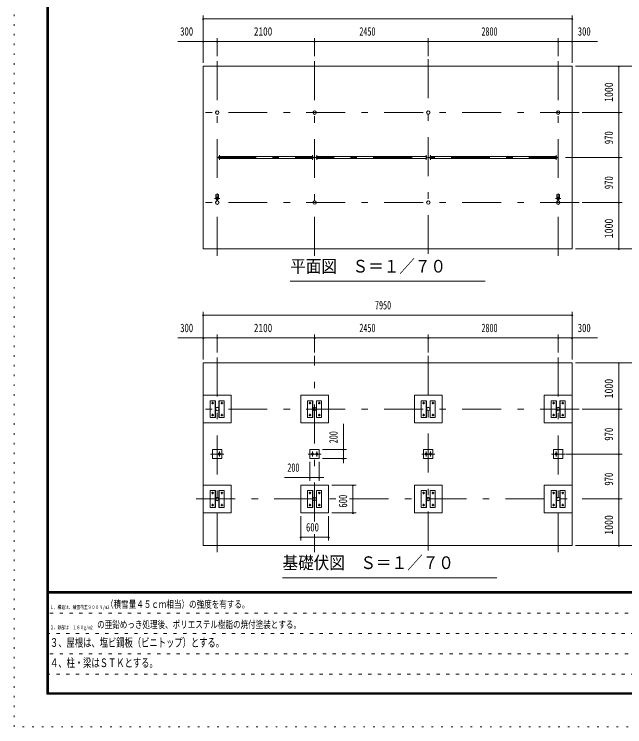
# Model space of a CAD drawing. Units: millimetres, scale not verified. Extents: x -30294 to 30299, y -14700 to 14700.
# Drawn here: x -11281 to 1878, y -14700 to 668 of the extents above; entities that cross this region are included whole.
import ezdxf
from ezdxf.enums import TextEntityAlignment as Align

# ---------------------------------------------------------------- set-up
doc = ezdxf.new("R2010")
doc.units = ezdxf.units.MM
doc.header["$LTSCALE"] = 70
for name, pattern in [('USER1', [3, 1, -2]), ('USER3', [24, 12, -5, 2, -5]), ('USER4', [3, 0.5, -2.5])]:
    doc.linetypes.add(name, pattern=pattern)
doc.layers.add('0-1_0-F', color=7, linetype='Continuous')
for name, color, linetype, lineweight in [('0-2_1-0BOLD', 7, 'Continuous', 18), ('0-3_1-2CENTER', 3, 'USER3', 18), ('0-5_1-5DIM', 3, 'Continuous', 18), ('0-C_F-F', 5, 'Continuous', 18), ('0-D_F-E_J_ADD', 5, 'USER4', 18)]:
    doc.layers.add(name, color=color, linetype=linetype, lineweight=lineweight)
doc.styles.add('ＭＳ ゴシック', font='')
doc.styles.get('ＭＳ ゴシック').set_extended_font_data('MS Gothic')

msp = doc.modelspace()

# ---------------------------------------------------------------- linework, layer by layer
at = {"layer": '0-2_1-0BOLD'}
for p, q in [((-4853.02, -2401.11), (-6860.32, -2401.11)), ((-6860.32, -2443.81), (-4853.02, -2443.81)), ((-4760.31, -2401.11), (-2403.02, -2401.11)), ((-2403.02, -2443.81), (-4760.31, -2443.81)), ((-2310.32, -2401.11), (396.98, -2401.11)), ((396.98, -2443.81), (-2310.32, -2443.81)), ((-6934.17, -3292.94), (-6934.17, -3217.42)), ((-6879.17, -3217.42), (-6879.17, -3292.94)), ((415.83, -3217.42), (415.83, -3292.94)), ((470.83, -3292.94), (470.83, -3217.42)), ((-6911.27, -3331.19), (-6911.27, -3352.97)), ((-6909.67, -3354.42), (-6909.67, -3329.79)), ((-6903.67, -3329.79), (-6903.67, -3354.42)), ((-6902.07, -3352.97), (-6902.07, -3331.19)), ((438.73, -3352.97), (438.73, -3331.19)), ((440.33, -3329.79), (440.33, -3354.42)), ((446.33, -3354.42), (446.33, -3329.79)), ((447.94, -3331.19), (447.94, -3352.97)), ((-6949.32, -8027.46), (-6949.32, -7667.46)), ((-6864.01, -7667.46), (-6864.01, -8027.46)), ((-4849.32, -7667.46), (-4849.32, -8027.46)), ((-4764.01, -8027.46), (-4764.01, -7667.46)), ((-2399.32, -8027.46), (-2399.32, -7667.46)), ((-2314.01, -7667.46), (-2314.01, -8027.46)), ((400.68, -7667.46), (400.68, -8027.46)), ((485.99, -8027.46), (485.99, -7667.46)), ((743.34, -8147.46), (143.34, -8147.46)), ((143.34, -9487.46), (743.34, -9487.46)), ((-6949.32, -9967.46), (-6949.32, -9607.46)), ((-6864.01, -9607.46), (-6864.01, -9967.46)), ((-4849.32, -9967.46), (-4849.32, -9607.46)), ((-4764.01, -9607.46), (-4764.01, -9967.46)), ((-2399.32, -9967.46), (-2399.32, -9607.46)), ((-2314.01, -9607.46), (-2314.01, -9967.46)), ((400.68, -9607.46), (400.68, -9967.46)), ((485.99, -9967.46), (485.99, -9607.46))]:
    msp.add_line(p, q, dxfattribs=at)
for points in [[(-7206.66, -4392.46), (743.33, -4392.46), (743.33, -452.46), (-7206.66, -452.46)], [(-7206.66, -6847.46), (743.33, -6847.46), (743.33, -10787.46), (-7206.66, -10787.46)], [(-7056.81, -8027.46), (-6944.82, -8027.46), (-6944.82, -7667.46), (-7056.81, -7667.46)], [(-6868.51, -7667.46), (-6868.51, -8027.46), (-6756.51, -8027.46), (-6756.51, -7667.46)], [(-5106.66, -8147.46), (-4506.67, -8147.46), (-4506.67, -7547.46), (-5106.66, -7547.46)], [(-4844.82, -7667.46), (-4956.82, -7667.46), (-4956.82, -8027.46), (-4844.82, -8027.46)], [(-4656.52, -8027.46), (-4656.52, -7667.46), (-4768.52, -7667.46), (-4768.52, -8027.46)], [(-2656.67, -8147.46), (-2056.67, -8147.46), (-2056.67, -7547.46), (-2656.67, -7547.46)], [(-2506.82, -8027.46), (-2506.82, -7667.46), (-2394.82, -7667.46), (-2394.82, -8027.46)], [(-2318.51, -7667.46), (-2318.51, -8027.46), (-2206.52, -8027.46), (-2206.52, -7667.46)], [(405.18, -7667.46), (405.18, -8027.46), (293.18, -8027.46), (293.18, -7667.46)], [(593.48, -8027.46), (481.49, -8027.46), (481.49, -7667.46), (593.48, -7667.46)], [(-6806.67, -8717.46), (-6806.67, -8917.46), (-7006.67, -8917.46), (-7006.67, -8717.46)], [(-4706.66, -8917.46), (-4706.66, -8717.46), (-4906.66, -8717.46), (-4906.66, -8917.46)], [(-2256.66, -8717.46), (-2456.66, -8717.46), (-2456.66, -8917.46), (-2256.66, -8917.46)], [(543.33, -8917.46), (543.33, -8717.46), (343.33, -8717.46), (343.33, -8917.46)], [(-5106.66, -10087.46), (-4506.67, -10087.46), (-4506.67, -9487.46), (-5106.66, -9487.46)], [(-2656.67, -9487.46), (-2056.67, -9487.46), (-2056.67, -10087.46), (-2656.67, -10087.46)], [(-6944.82, -9967.46), (-6944.82, -9607.46), (-7056.81, -9607.46), (-7056.81, -9967.46)], [(-6756.51, -9607.46), (-6756.51, -9967.46), (-6868.51, -9967.46), (-6868.51, -9607.46)], [(-4956.82, -9967.46), (-4956.82, -9607.46), (-4844.82, -9607.46), (-4844.82, -9967.46)], [(-4768.52, -9607.46), (-4768.52, -9967.46), (-4656.52, -9967.46), (-4656.52, -9607.46)], [(-2394.82, -9967.46), (-2394.82, -9607.46), (-2506.82, -9607.46), (-2506.82, -9967.46)], [(-2206.52, -9607.46), (-2206.52, -9967.46), (-2318.51, -9967.46), (-2318.51, -9607.46)], [(405.18, -9607.46), (405.18, -9967.46), (293.18, -9967.46), (293.18, -9607.46)], [(593.48, -9967.46), (481.49, -9967.46), (481.49, -9607.46), (593.48, -9607.46)]]:
    msp.add_lwpolyline(points, close=True, dxfattribs=at)
for points in [[(-7206.67, -7547.46), (-6606.66, -7547.46), (-6606.66, -8147.46), (-7206.67, -8147.46)], [(143.34, -8147.46), (143.34, -7547.46), (743.34, -7547.46)], [(-7206.67, -9487.46), (-6606.66, -9487.46), (-6606.66, -10087.46), (-7206.67, -10087.46)], [(143.34, -9487.46), (143.34, -10087.46), (743.34, -10087.46)]]:
    msp.add_lwpolyline(points, dxfattribs=at)
for centre, radius in [((-6906.67, -1452.46), 38.15), ((-6906.67, -1452.46), 35.35), ((-4806.67, -1452.46), 38.15), ((-4806.67, -1452.46), 35.35), ((-2356.67, -1452.46), 38.15), ((-2356.67, -1452.46), 35.35), ((443.33, -1452.46), 38.15), ((443.33, -1452.46), 35.35), ((-6906.67, -3392.46), 38.15), ((-6906.67, -3392.46), 35.35), ((-6906.67, -3302.46), 27.5), ((-6906.67, -3271.11), 2.25), ((-4806.67, -3392.46), 38.15), ((-4806.67, -3392.46), 35.35), ((-2356.67, -3392.46), 38.15), ((-2356.67, -3392.46), 35.35), ((443.33, -3392.46), 38.15), ((443.33, -3392.46), 35.35), ((443.33, -3302.46), 27.5), ((443.33, -3271.11), 2.25), ((-6906.67, -3434.45), 2.25), ((443.33, -3434.45), 2.25), ((-7006.67, -7717.46), 14.5), ((-6906.67, -7847.46), 38.15), ((-6906.67, -7847.46), 35.35), ((-6806.66, -7717.46), 14.5), ((-4906.67, -7717.46), 14.5), ((-4806.67, -7847.46), 38.15), ((-4806.67, -7847.46), 35.35), ((-4706.67, -7717.46), 14.5), ((-2456.67, -7717.46), 14.5), ((-2356.67, -7847.46), 38.15), ((-2356.67, -7847.46), 35.35), ((-2256.66, -7717.46), 14.5), ((343.33, -7717.46), 14.5), ((443.33, -7847.46), 38.15), ((443.33, -7847.46), 35.35), ((543.33, -7717.46), 14.5), ((-7006.67, -7977.46), 14.5), ((-6806.66, -7977.46), 14.5), ((-4906.67, -7977.46), 14.5), ((-4706.67, -7977.46), 14.5), ((-2456.67, -7977.46), 14.5), ((-2256.66, -7977.46), 14.5), ((343.33, -7977.46), 14.5), ((543.33, -7977.46), 14.5), ((-6860.32, -8817.46), 21.35), ((-6860.32, -8817.46), 19.05), ((-4853.02, -8817.46), 21.35), ((-4853.02, -8817.46), 19.05), ((-4760.32, -8817.46), 21.35), ((-4760.32, -8817.46), 19.05), ((-2403.02, -8817.46), 21.35), ((-2403.02, -8817.46), 19.05), ((-2310.31, -8817.46), 21.35), ((-2310.31, -8817.46), 19.05), ((396.98, -8817.46), 21.35), ((396.98, -8817.46), 19.05), ((-7006.67, -9657.46), 14.5), ((-6806.66, -9657.46), 14.5), ((-4906.67, -9657.46), 14.5), ((-4706.67, -9657.46), 14.5), ((-2456.67, -9657.46), 14.5), ((-2256.66, -9657.46), 14.5), ((343.33, -9657.46), 14.5), ((543.33, -9657.46), 14.5), ((-6906.67, -9787.46), 38.15), ((-6906.67, -9787.46), 35.35), ((-4806.67, -9787.46), 38.15), ((-4806.67, -9787.46), 35.35), ((-2356.67, -9787.46), 38.15), ((-2356.67, -9787.46), 35.35), ((443.33, -9787.46), 38.15), ((443.33, -9787.46), 35.35), ((-7006.67, -9917.46), 14.5), ((-6806.66, -9917.46), 14.5), ((-4906.67, -9917.46), 14.5), ((-4706.67, -9917.46), 14.5), ((-2456.67, -9917.46), 14.5), ((-2256.66, -9917.46), 14.5), ((343.33, -9917.46), 14.5), ((543.33, -9917.46), 14.5)]:
    msp.add_circle(centre, radius, dxfattribs=at)
for centre, radius, start, end in [((-6860.32, -2422.46), 21.35, 90, 270), ((-4853.02, -2422.46), 21.35, 270, 90), ((-4760.31, -2422.46), 21.35, 90, 270), ((-2403.02, -2422.46), 21.35, 270, 90), ((-2310.32, -2422.46), 21.35, 90, 270), ((396.98, -2422.46), 21.35, 270, 90), ((-6906.67, -3252.91), 44.9, 52.23546, 127.76454), ((443.33, -3252.91), 44.9, 52.23546, 127.76454), ((-6906.67, -3392.46), 39.75, 96.64514, 265.61671), ((-6906.67, -3302.46), 29.1, 95.93016, 260.90512), ((-6906.67, -3319.86), 44.9, 109.58864, 127.76454), ((-6906.67, -3271.11), 3.85, 321.34222, 270), ((-6906.67, -3302.46), 29.1, 279.09488, 90), ((-6906.67, -3392.46), 39.75, 270, 83.35486), ((-6906.67, -3319.86), 44.9, 52.23546, 70.41136), ((443.33, -3392.46), 39.75, 96.64514, 265.61671), ((443.33, -3302.46), 29.1, 95.93016, 260.90512), ((443.33, -3319.86), 44.9, 109.58864, 127.76454), ((443.33, -3271.11), 3.85, 321.34222, 270), ((443.33, -3302.46), 29.1, 279.09488, 90), ((443.33, -3392.46), 39.75, 270, 83.35486), ((443.33, -3319.86), 44.9, 52.23546, 70.41136), ((-6906.67, -3434.45), 3.85, 90, 37.90752), ((443.33, -3434.45), 3.85, 90, 37.90752)]:
    msp.add_arc(centre, radius, start, end, dxfattribs=at)
at = {"layer": '0-3_1-2CENTER'}
for p, q in [((-6906.67, -4542.46), (-6906.67, -302.46)), ((-4806.67, -4542.46), (-4806.67, -302.46)), ((-2356.67, -302.46), (-2356.67, -4542.46)), ((443.33, -4542.46), (443.33, -302.46)), ((893.33, -1452.46), (-7356.66, -1452.46)), ((-6906.67, -2422.46), (443.33, -2422.46)), ((-6860.32, -2371.11), (-6860.32, -2473.81)), ((-4853.02, -2473.81), (-4853.02, -2371.11)), ((-4760.31, -2371.11), (-4760.31, -2473.81)), ((-2403.02, -2371.11), (-2403.02, -2473.81)), ((-2310.32, -2473.81), (-2310.32, -2371.11)), ((396.98, -2473.81), (396.98, -2371.11)), ((-6961.67, -3302.46), (-6851.67, -3302.46)), ((-6895.91, -3342.13), (-6917.43, -3342.13)), ((388.33, -3302.46), (498.33, -3302.46)), ((454.09, -3342.13), (432.57, -3342.13)), ((893.33, -3392.46), (-7356.66, -3392.46)), ((-6906.67, -10937.46), (-6906.67, -6697.46)), ((-4806.67, -10269.59), (-4806.67, -6697.46)), ((-2356.67, -6697.46), (-2356.67, -10937.46)), ((443.33, -10937.46), (443.33, -6697.46)), ((-6981.67, -7717.46), (-7031.66, -7717.46)), ((-7006.67, -7742.46), (-7006.67, -7692.46)), ((-6781.66, -7717.46), (-6831.66, -7717.46)), ((-6806.66, -7742.46), (-6806.66, -7692.46)), ((-4931.66, -7717.46), (-4881.67, -7717.46)), ((-4906.67, -7692.46), (-4906.67, -7742.46)), ((-4731.67, -7717.46), (-4681.66, -7717.46)), ((-4706.67, -7742.46), (-4706.67, -7692.46)), ((-2431.67, -7717.46), (-2481.67, -7717.46)), ((-2456.67, -7742.46), (-2456.67, -7692.46)), ((-2281.66, -7717.46), (-2231.66, -7717.46)), ((-2256.66, -7742.46), (-2256.66, -7692.46)), ((368.33, -7717.46), (318.33, -7717.46)), ((343.33, -7742.46), (343.33, -7692.46)), ((568.34, -7717.46), (518.34, -7717.46)), ((543.33, -7742.46), (543.33, -7692.46)), ((893.33, -7847.46), (-7356.66, -7847.46)), ((-7031.66, -7977.46), (-6981.67, -7977.46)), ((-7006.67, -7952.46), (-7006.67, -8002.46)), ((-6831.66, -7977.46), (-6781.66, -7977.46)), ((-6806.66, -7952.46), (-6806.66, -8002.46)), ((-4931.66, -7977.46), (-4881.67, -7977.46)), ((-4906.67, -7952.46), (-4906.67, -8002.46)), ((-4731.67, -7977.46), (-4681.66, -7977.46)), ((-4706.67, -7952.46), (-4706.67, -8002.46)), ((-2431.67, -7977.46), (-2481.67, -7977.46)), ((-2456.67, -8002.46), (-2456.67, -7952.46)), ((-2281.66, -7977.46), (-2231.66, -7977.46)), ((-2256.66, -7952.46), (-2256.66, -8002.46)), ((368.33, -7977.46), (318.33, -7977.46)), ((343.33, -7952.46), (343.33, -8002.46)), ((518.34, -7977.46), (568.34, -7977.46)), ((543.33, -8002.46), (543.33, -7952.46)), ((-7048.09, -8817.46), (-6765.24, -8817.46)), ((-6860.32, -8868.81), (-6860.32, -8766.11)), ((-4665.24, -8817.46), (-4948.09, -8817.46)), ((-4853.02, -8868.81), (-4853.02, -8766.11)), ((-4760.32, -8766.11), (-4760.32, -8868.81)), ((-2215.24, -8817.46), (-2498.09, -8817.46)), ((-2403.02, -8868.81), (-2403.02, -8766.11)), ((-2310.31, -8766.11), (-2310.31, -8868.81)), ((584.75, -8817.46), (301.91, -8817.46)), ((396.98, -8868.81), (396.98, -8766.11)), ((-6981.67, -9657.46), (-7031.66, -9657.46)), ((-7006.67, -9632.46), (-7006.67, -9682.46)), ((-6781.66, -9657.46), (-6831.66, -9657.46)), ((-6806.66, -9632.46), (-6806.66, -9682.46)), ((-4881.67, -9657.46), (-4931.66, -9657.46)), ((-4906.67, -9632.46), (-4906.67, -9682.46)), ((-4681.66, -9657.46), (-4731.67, -9657.46)), ((-4706.67, -9632.46), (-4706.67, -9682.46)), ((-2431.67, -9657.46), (-2481.67, -9657.46)), ((-2456.67, -9632.46), (-2456.67, -9682.46)), ((-2281.66, -9657.46), (-2231.66, -9657.46)), ((-2256.66, -9682.46), (-2256.66, -9632.46)), ((368.33, -9657.46), (318.33, -9657.46)), ((343.33, -9632.46), (343.33, -9682.46)), ((568.34, -9657.46), (518.34, -9657.46)), ((543.33, -9632.46), (543.33, -9682.46)), ((-7356.66, -9787.46), (-4339.1, -9787.46)), ((-4051.67, -9787.46), (893.33, -9787.46)), ((-7031.66, -9917.46), (-6981.67, -9917.46)), ((-7006.67, -9892.46), (-7006.67, -9942.46)), ((-6831.66, -9917.46), (-6781.66, -9917.46)), ((-6806.66, -9892.46), (-6806.66, -9942.46)), ((-4931.66, -9917.46), (-4881.67, -9917.46)), ((-4906.67, -9892.46), (-4906.67, -9942.46)), ((-4731.67, -9917.46), (-4681.66, -9917.46)), ((-4706.67, -9892.46), (-4706.67, -9942.46)), ((-2431.67, -9917.46), (-2481.67, -9917.46)), ((-2456.67, -9942.46), (-2456.67, -9892.46)), ((-2281.66, -9917.46), (-2231.66, -9917.46)), ((-2256.66, -9892.46), (-2256.66, -9942.46)), ((318.33, -9917.46), (368.33, -9917.46)), ((343.33, -9892.46), (343.33, -9942.46)), ((518.34, -9917.46), (568.34, -9917.46)), ((543.33, -9892.46), (543.33, -9942.46)), ((-4806.67, -10542.46), (-4806.67, -10937.46))]:
    msp.add_line(p, q, dxfattribs=at)
at = {"layer": '0-5_1-5DIM'}
for p, q in [((-7206.66, -382.46), (-7206.66, 642.54)), ((743.33, -382.46), (743.33, 642.54)), ((-7192.66, 572.54), (-7220.66, 572.54)), ((-7206.66, 572.54), (743.33, 572.54)), ((757.33, 572.54), (729.33, 572.54)), ((-7206.67, 82.54), (-7756.17, 82.54)), ((-7192.66, 82.55), (-7220.66, 82.55)), ((-7206.66, 82.55), (-6906.67, 82.55)), ((-6892.67, 82.55), (-6920.67, 82.55)), ((-6906.67, -232.46), (-6906.67, 152.55)), ((-6906.67, 82.55), (-4806.67, 82.55)), ((-4792.67, 82.55), (-4820.67, 82.55)), ((-4806.67, -232.46), (-4806.67, 152.55)), ((-4806.67, 82.55), (-2356.67, 82.55)), ((-2342.67, 82.55), (-2370.67, 82.55)), ((-2356.67, 152.55), (-2356.67, -232.46)), ((-2356.67, 82.55), (443.33, 82.55)), ((457.33, 82.55), (429.33, 82.55)), ((443.33, -232.46), (443.33, 152.55)), ((443.33, 82.55), (743.33, 82.55)), ((757.33, 82.55), (729.33, 82.55)), ((743.33, 82.54), (1292.83, 82.54)), ((813.33, -452.46), (2310.33, -452.46)), ((1764.33, -452.46), (1736.33, -452.46)), ((1750.33, -1452.46), (1750.33, -452.46)), ((1820.33, -1452.46), (963.33, -1452.46)), ((1764.33, -1452.46), (1736.33, -1452.46)), ((1750.33, -2422.46), (1750.33, -1452.46)), ((601.73, -2422.46), (1820.33, -2422.46)), ((1764.33, -2422.46), (1736.33, -2422.46)), ((1750.33, -3392.46), (1750.33, -2422.46)), ((1820.33, -3392.46), (963.33, -3392.46)), ((1764.33, -3392.46), (1736.33, -3392.46)), ((1750.33, -4392.46), (1750.33, -3392.46)), ((2310.33, -4392.46), (813.33, -4392.46)), ((1764.33, -4392.46), (1736.33, -4392.46)), ((-1131.67, -5092.46), (-5331.67, -5092.46)), ((-7192.66, -5822.46), (-7220.66, -5822.46)), ((-7206.66, -6777.46), (-7206.66, -5752.46)), ((-7206.66, -5822.46), (743.33, -5822.46)), ((757.33, -5822.46), (729.33, -5822.46)), ((743.33, -6777.46), (743.33, -5752.46)), ((-6906.67, -6627.46), (-6906.67, -6242.46)), ((-4806.67, -6627.46), (-4806.67, -6242.46)), ((-2356.67, -6242.46), (-2356.67, -6627.46)), ((443.33, -6627.46), (443.33, -6242.46)), ((-7206.67, -6312.46), (-7756.17, -6312.46)), ((-7192.66, -6312.46), (-7220.66, -6312.46)), ((-7206.66, -6312.46), (-6906.67, -6312.46)), ((-6892.67, -6312.46), (-6920.67, -6312.46)), ((-6906.67, -6312.46), (-4806.67, -6312.46)), ((-4792.67, -6312.46), (-4820.67, -6312.46)), ((-4806.67, -6312.46), (-2356.67, -6312.46)), ((-2342.67, -6312.46), (-2370.67, -6312.46)), ((-2356.67, -6312.46), (443.33, -6312.46)), ((457.33, -6312.46), (429.33, -6312.46)), ((443.33, -6312.46), (743.33, -6312.46)), ((757.33, -6312.46), (729.33, -6312.46)), ((743.33, -6312.46), (1292.83, -6312.46)), ((813.33, -6847.46), (2310.33, -6847.46)), ((1764.33, -6847.46), (1736.33, -6847.46)), ((1750.33, -7847.46), (1750.33, -6847.46)), ((1820.33, -7847.46), (963.33, -7847.46)), ((1764.33, -7847.46), (1736.33, -7847.46)), ((1750.33, -8817.46), (1750.33, -7847.46)), ((-4186.09, -8167.96), (-4186.09, -8717.46)), ((-4116.09, -8717.46), (-4636.66, -8717.46)), ((-4172.09, -8717.46), (-4200.09, -8717.46)), ((-4186.09, -8917.46), (-4186.09, -8717.46)), ((1820.33, -8817.46), (601.73, -8817.46)), ((1764.33, -8817.46), (1736.33, -8817.46)), ((1750.33, -9787.46), (1750.33, -8817.46)), ((-4906.66, -9394.53), (-4906.66, -8987.46)), ((-4706.66, -8987.46), (-4706.66, -9394.53)), ((-4636.66, -8917.46), (-4116.09, -8917.46)), ((-4172.09, -8917.46), (-4200.09, -8917.46)), ((-4186.09, -8917.46), (-4186.09, -9017.46)), ((-4906.66, -9324.53), (-5456.16, -9324.53)), ((-4892.67, -9324.53), (-4920.67, -9324.53)), ((-4906.66, -9324.53), (-4706.66, -9324.53)), ((-4692.66, -9324.53), (-4720.66, -9324.53)), ((-4706.66, -9324.53), (-4606.66, -9324.53)), ((-4436.67, -9487.46), (-3911.67, -9487.46)), ((-3967.67, -9487.46), (-3995.67, -9487.46)), ((-3981.67, -10087.46), (-3981.67, -9487.46)), ((963.33, -9787.46), (1820.33, -9787.46)), ((1764.33, -9787.46), (1736.33, -9787.46)), ((1750.33, -10787.46), (1750.33, -9787.46)), ((-4436.67, -10087.46), (-3911.67, -10087.46)), ((-3967.67, -10087.46), (-3995.67, -10087.46)), ((-5106.66, -10682.46), (-5106.66, -10157.46)), ((-4506.67, -10157.46), (-4506.67, -10682.46)), ((-5092.66, -10612.46), (-5120.66, -10612.46)), ((-5106.66, -10612.46), (-4506.67, -10612.46)), ((-4492.67, -10612.46), (-4520.67, -10612.46)), ((813.33, -10787.46), (2310.33, -10787.46)), ((1764.33, -10787.46), (1736.33, -10787.46)), ((-5497.8, -11487.46), (-877.81, -11487.46))]:
    msp.add_line(p, q, dxfattribs=at)
for centre in [(-7206.66, 572.54), (743.33, 572.54), (-7206.66, 82.55), (-6906.67, 82.55), (-4806.67, 82.55), (-2356.67, 82.55), (443.33, 82.55), (743.33, 82.55), (1750.33, -452.46), (1750.33, -1452.46), (1750.33, -2422.46), (1750.33, -3392.46), (1750.33, -4392.46), (-7206.66, -5822.46), (743.33, -5822.46), (-7206.66, -6312.46), (-6906.67, -6312.46), (-4806.67, -6312.46), (-2356.67, -6312.46), (443.33, -6312.46), (743.33, -6312.46), (1750.33, -6847.46), (1750.33, -7847.46), (-4186.09, -8717.46), (1750.33, -8817.46), (-4186.09, -8917.46), (-4906.67, -9324.53), (-4706.66, -9324.53), (-3981.67, -9487.46), (1750.33, -9787.46), (-3981.67, -10087.46), (-5106.66, -10612.46), (-4506.67, -10612.46), (1750.33, -10787.46)]:
    msp.add_arc(centre, 14, 180, 0, dxfattribs=at)
at = {"layer": '0-C_F-F'}
for p, q in [((29563.87, -11781), (-10546.13, -11781)), ((-10546.13, -11784.5), (29563.87, -11784.5)), ((29563.87, -11788), (-10546.13, -11788)), ((-10546.13, -11791.5), (29563.87, -11791.5)), ((29563.87, -11795), (-10546.13, -11795)), ((-10546.13, -11798.5), (29563.87, -11798.5)), ((29563.87, -11802), (-10546.13, -11802)), ((-10546.13, -11805.5), (29563.87, -11805.5)), ((29563.87, -11809), (-10546.13, -11809)), ((-10546.13, -11812.5), (29563.87, -11812.5)), ((29563.87, -11816), (-10546.13, -11816))]:
    msp.add_line(p, q, dxfattribs=at)
at = {"layer": '0-C_F-F', "color": 6, "linetype": 'USER1'}
for p, q in [((14968.87, -12252.8), (-10581.13, -12252.8)), ((-10581.13, -12689.6), (14968.88, -12689.6)), ((14968.88, -13126.4), (-10581.13, -13126.4)), ((-10581.13, -13563.2), (11457.68, -13563.2))]:
    msp.add_line(p, q, dxfattribs=at)
at = {"layer": '0-C_F-F'}
for points in [[(29598.87, -14000), (-10581.13, -14000), (-10581.13, 14140), (29598.87, 14140)], [(29595.37, -13996.5), (-10577.63, -13996.5), (-10577.63, 14136.5), (29595.37, 14136.5)], [(29591.87, -13993), (29591.87, 14133), (-10574.13, 14133), (-10574.13, -13993)], [(29588.37, -13989.5), (-10570.63, -13989.5), (-10570.63, 14129.5), (29588.37, 14129.5)], [(29584.87, -13986), (29584.87, 14126), (-10567.13, 14126), (-10567.13, -13986)], [(29581.37, -13982.5), (-10563.63, -13982.5), (-10563.63, 14122.5), (29581.37, 14122.5)], [(29577.87, -13979), (29577.87, 14119), (-10560.13, 14119), (-10560.13, -13979)], [(29574.37, -13975.5), (-10556.63, -13975.5), (-10556.63, 14115.5), (29574.37, 14115.5)], [(29570.87, -13972), (-10553.13, -13972), (-10553.13, 14112), (29570.87, 14112)], [(29567.37, -13968.5), (-10549.63, -13968.5), (-10549.63, 14108.5), (29567.37, 14108.5)], [(29563.87, -13965), (29563.87, 14105), (-10546.13, 14105), (-10546.13, -13965)]]:
    msp.add_lwpolyline(points, close=True, dxfattribs=at)
at = {"layer": '0-D_F-E_J_ADD'}
msp.add_lwpolyline([(30298.87, -14700), (-11281.13, -14700), (-11281.13, 14700), (30298.87, 14700)], close=True, dxfattribs=at)

# ---------------------------------------------------------------- texts
at = {"layer": '0-1_0-F', "style": 'ＭＳ ゴシック'}
for s, height, width, p in [('（積雪量４５ｃｍ相当）の強度を有する。', 155, 0.75, (-9303.64, -12182.8)), ('１、構造は、積雪荷重９００Ｎ/m2', 77.49, 0.75, (-10511.13, -12182.8)), ('\u3000の亜鉛めっき処理後、ポリエステル樹脂の焼付塗装とする。', 155, 0.75, (-9657.69, -12619.6)), ('２、鉄部は\u3000１８０g/m2', 77.49, 0.75, (-10511.13, -12619.6)), ('３、屋根は、塩ビ鋼板（ビニトップ）とする。', 182.3, 0.7, (-10511.13, -13031.53)), ('４、柱・梁はＳＴＫとする。', 182.3, 0.7, (-10511.13, -13468.33))]:
    msp.add_text(s, height=height, dxfattribs=dict(at, width=width)).set_placement(p, align=Align.BOTTOM_LEFT)
at = {"layer": '0-5_1-5DIM', "color": 7, "style": 'ＭＳ ゴシック'}
for s, height, width, p in [('300', 182.3, 0.75, (-7704.16, 152.55)), ('2100', 182.3, 0.8, (-6116.21, 152.55)), ('2450', 182.3, 0.7, (-3842.08, 152.55)), ('2800', 182.3, 0.7, (-1210.45, 152.55)), ('300', 182.3, 0.75, (865.34, 152.54)), ('平面図\u3000Ｓ＝１／７０', 273.5, 0.9, (-5331.67, -4985.15)), ('7950', 182.3, 0.7, (-3505.14, -5752.46)), ('300', 182.3, 0.75, (-7704.16, -6242.46)), ('2100', 182.3, 0.8, (-6116.21, -6242.46)), ('2450', 182.3, 0.7, (-3842.08, -6242.46)), ('2800', 182.3, 0.7, (-1210.45, -6242.46)), ('300', 182.3, 0.75, (865.34, -6242.46)), ('200', 182.3, 0.7, (-5394.58, -9254.53)), ('600', 182.3, 0.75, (-4992.67, -10542.46)), ('基礎伏図\u3000Ｓ＝１／７０', 273.5, 0.9, (-5497.8, -11380.15))]:
    msp.add_text(s, height=height, dxfattribs=dict(at, width=width)).set_placement(p, align=Align.BOTTOM_LEFT)
for s, width, p in [('1000', 0.85, (1680.33, -1222.38)), ('970', 0.75, (1680.33, -2134.61)), ('970', 0.75, (1680.33, -3104.61)), ('1000', 0.85, (1680.33, -4162.38)), ('1000', 0.85, (1680.33, -7617.39)), ('970', 0.75, (1680.33, -8529.62)), ('200', 0.7, (-4256.09, -8585.88)), ('970', 0.75, (1680.33, -9499.61)), ('600', 0.75, (-4051.67, -9973.46)), ('1000', 0.85, (1680.33, -10557.39))]:
    msp.add_text(s, height=182.3, rotation=90, dxfattribs=dict(at, width=width)).set_placement(p, align=Align.BOTTOM_LEFT)

doc.saveas('drawing.dxf')
